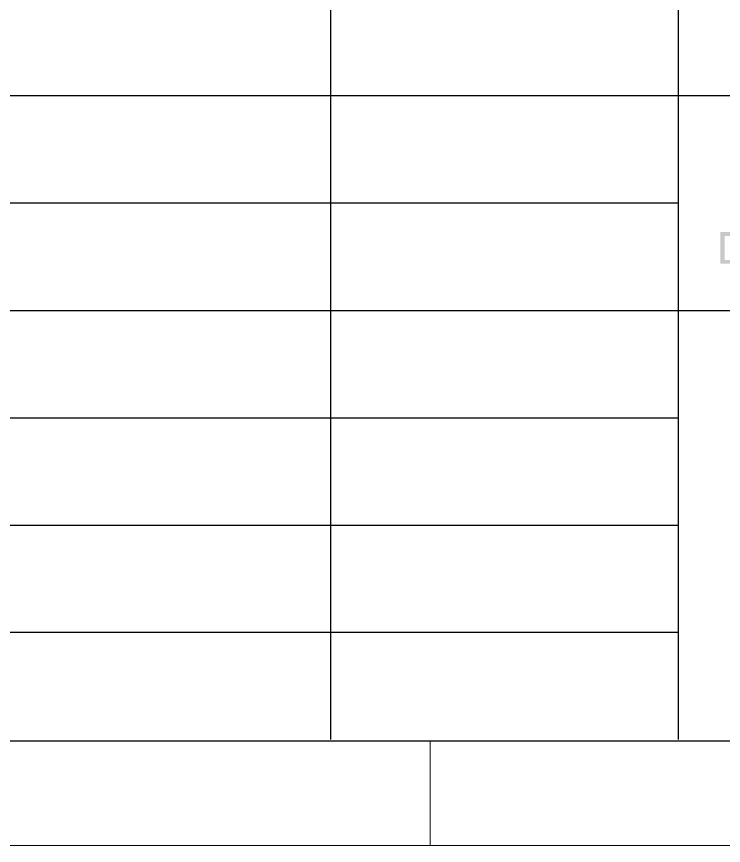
# Model space of a CAD drawing. Extents: x -5608 to -3197, y -2048 to 96.
# Drawn here: x -3840 to -3772.9, y -1310.5 to -1231.7 of the extents above; entities that cross this region are included whole.
import ezdxf

# ---------------------------------------------------------------- set-up
doc = ezdxf.new("R2010")
doc.units = 0
doc.header["$LTSCALE"] = 25.4
doc.header["$MEASUREMENT"] = 0
doc.layers.get('0').update_dxf_attribs({"linetype": 'CONTINUOUS'})
doc.layers.add('5中心线层', color=1, linetype='CONTINUOUS')
doc.layers.add('7文字层', color=3, linetype='CONTINUOUS')

msp = doc.modelspace()

# ---------------------------------------------------------------- hatches: boundary and pattern name
at = {"layer": '7文字层'}
h = msp.add_hatch(color=3, dxfattribs=at)
h.dxf.hatch_style = 2
h.paths.add_polyline_path([(-3772.137, -1252.202), (-3773.187, -1252.202), (-3773.187, -1255.228), (-3771.828, -1255.228), (-3771.767, -1255.166), (-3771.52, -1255.166), (-3771.458, -1255.104), (-3771.396, -1255.104), (-3771.334, -1255.042), (-3771.211, -1255.042), (-3771.211, -1254.981), (-3771.087, -1254.857), (-3772.755, -1254.857), (-3772.755, -1252.572), (-3772.137, -1252.572), (-3771.087, -1252.51), (-3771.149, -1252.449), (-3771.211, -1252.449), (-3771.334, -1252.325), (-3771.458, -1252.325), (-3771.52, -1252.263), (-3771.767, -1252.263), (-3771.828, -1252.202), (-3772.014, -1252.202)])

# ---------------------------------------------------------------- linework, layer by layer
at = {"color": 0, "lineweight": 0}
msp.add_lwpolyline([(-3541.095, -1300.559), (-3541.095, -726.443), (-4321.365, -726.443), (-4321.365, -1300.559)], close=True, dxfattribs=at)
msp.add_lwpolyline([(-3800.732, -1310.503), (-3800.732, -1300.559)], dxfattribs=at)
at = {"layer": '5中心线层', "color": 1, "lineweight": 0}
msp.add_lwpolyline([(-4371.266, -716.5), (-4371.266, -1310.503), (-3531.152, -1310.503), (-3531.152, -716.5)], close=True, dxfattribs=at)
at = {"layer": '7文字层', "color": 3}
for points in [[(-3810.181, -1300.436), (-3810.181, -1198.471)], [(-3777.14, -1300.436), (-3777.14, -1198.471)], [(-3901.153, -1239.232), (-3777.14, -1239.232)], [(-3777.14, -1239.232), (-3541.095, -1239.232)], [(-3901.153, -1249.422), (-3777.14, -1249.422)], [(-3901.153, -1259.674), (-3541.095, -1259.674)], [(-3901.153, -1269.865), (-3777.14, -1269.865)], [(-3901.153, -1280.055), (-3777.14, -1280.055)], [(-3901.153, -1290.245), (-3777.14, -1290.245)], [(-3901.153, -1300.559), (-3541.095, -1300.559)]]:
    msp.add_lwpolyline(points, dxfattribs=at)

doc.saveas('drawing.dxf')
